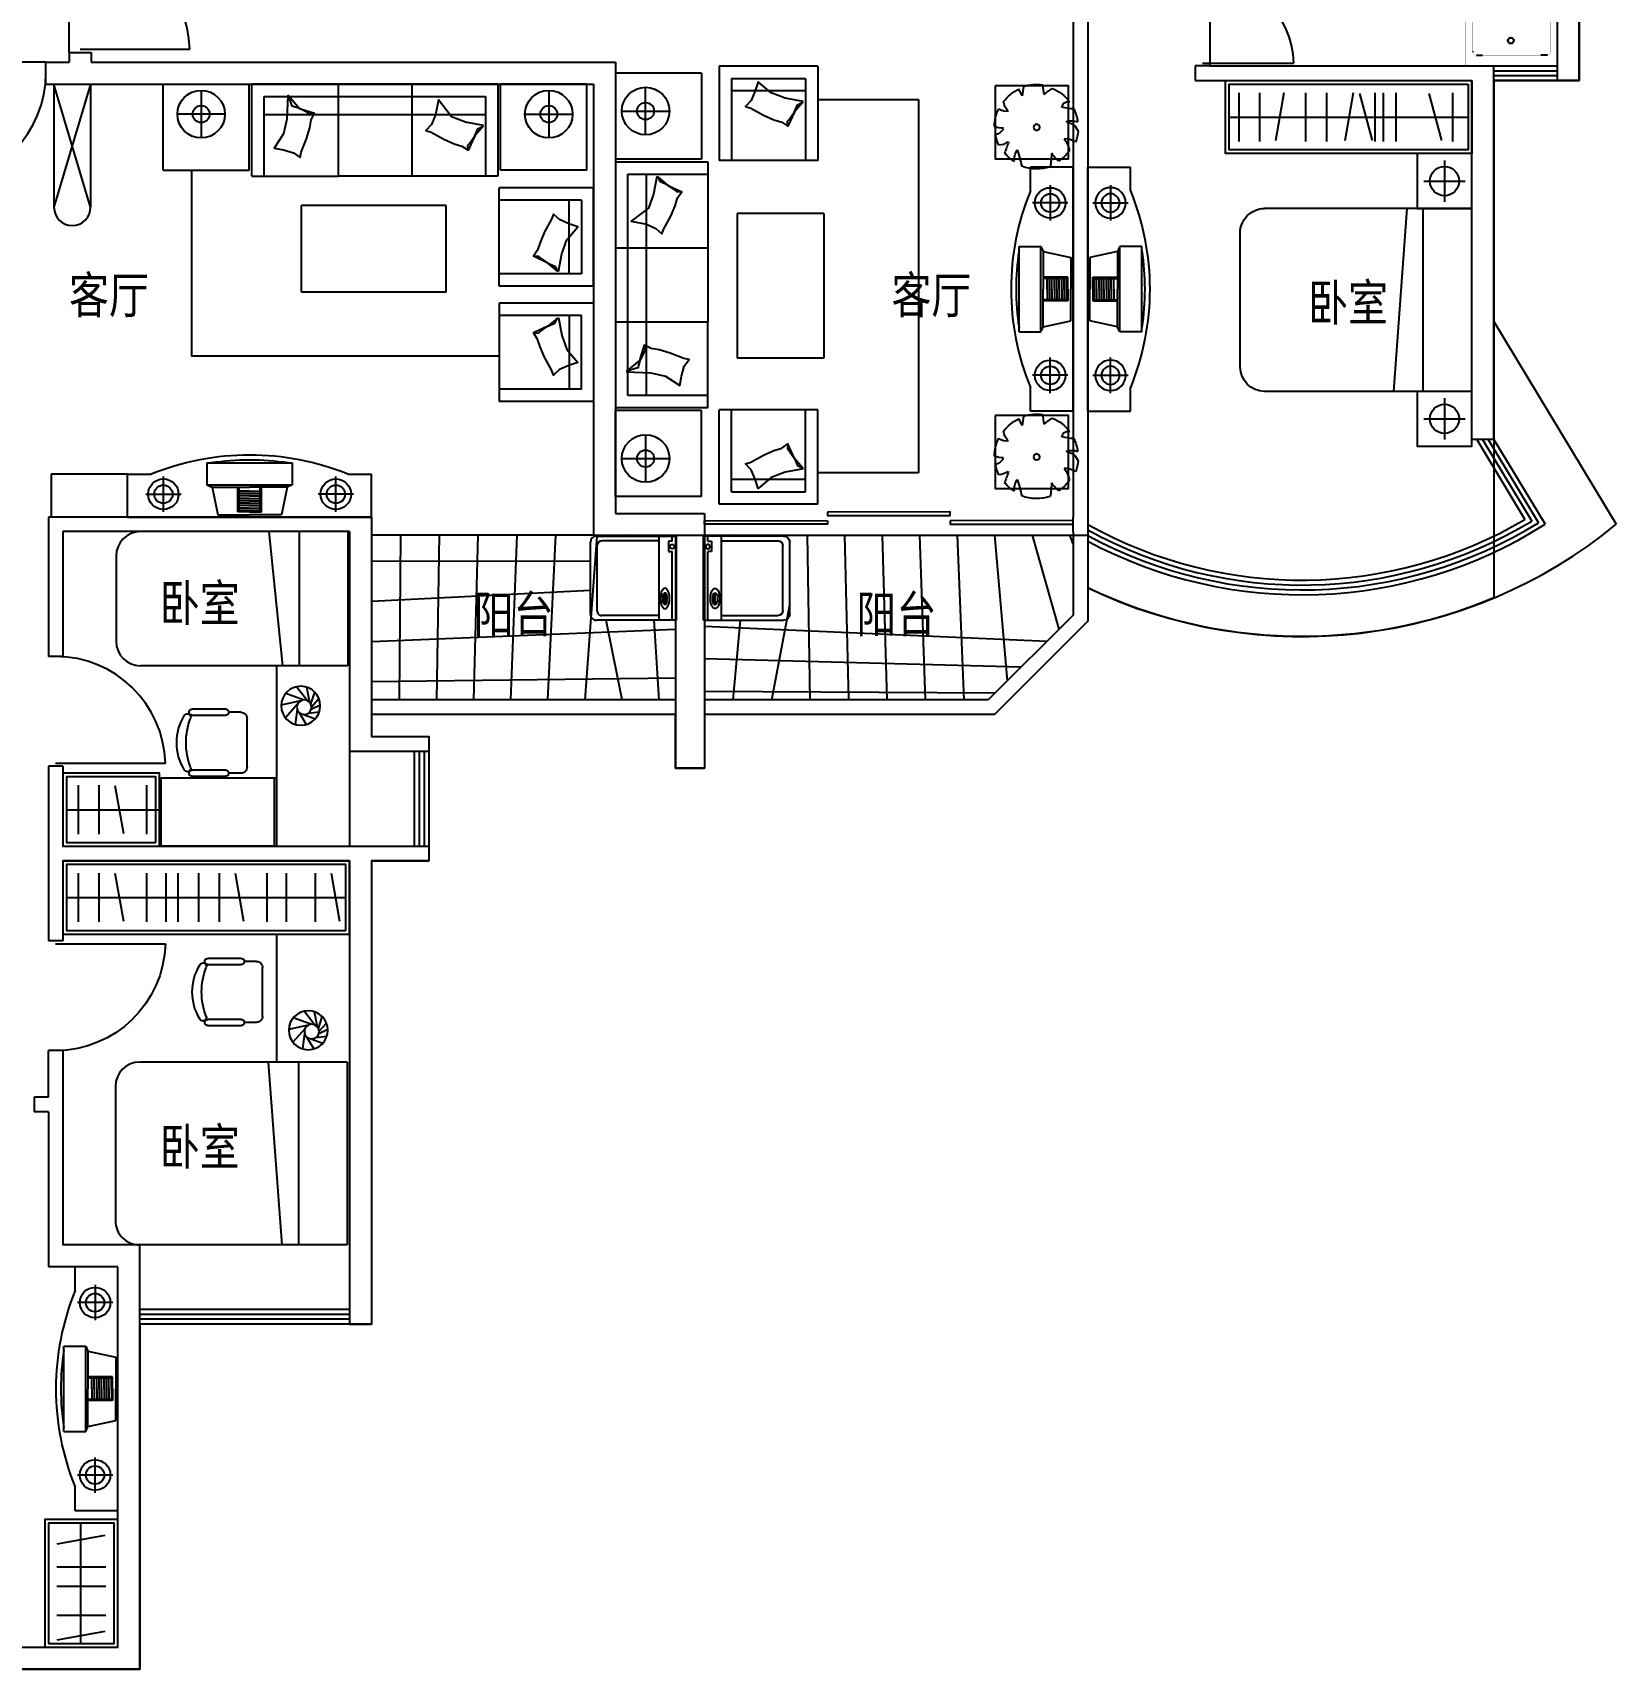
# Model space of a CAD drawing. Header units: millimetres. Extents: x 711 to 40000, y 477 to 37920.
# Drawn here: x 27020 to 40000, y 14693 to 28115 of the extents above; entities that cross this region are included whole.
import ezdxf

# ---------------------------------------------------------------- set-up
doc = ezdxf.new("R2010")
doc.units = ezdxf.units.MM
for name, color, linetype in [('GROUND', 2, 'Continuous'), ('JJ', 6, 'Continuous'), ('TEXT', 7, 'Continuous'), ('TOTHER', 7, 'Continuous'), ('WALL', 4, 'Continuous'), ('WC', 10, 'Continuous'), ('WINDOW', 5, 'Continuous'), ('轮廓线', 240, 'Continuous')]:
    doc.layers.add(name, color=color, linetype=linetype)
doc.styles.add('-黑体', font='simhei.ttf')
doc.styles.add('DIM_FONT', font='SIMPLEX.shx', dxfattribs={"width": 0.8})
doc.styles.get("Standard").update_dxf_attribs({"font": 'arial.ttf'})

# ---------------------------------------------------------------- blocks, each defined once
blk = doc.blocks.new('M_C56KIS')
for p, q in [((61.68769691910711, 318.4202871911148), (71.90601225494174, 242.2449976117387)), ((71.90601225494174, 242.2449976117387), (100.8935978659574, 299.1390777507368)), ((100.8935978659574, 299.1390777507368), (100.8935978659574, 299.1390777507368))]:
    blk.add_line(p, q)
blk.add_lwpolyline([(293.5310873228591, 324.8203210098109), (293.5310873228591, -275.1796789901891), (-306.4689126771409, -275.1796789901891), (-306.4689126771409, 324.8203210098109)], close=True)
blk.add_circle((-45.62873294828751, -15.71658524134182), 24.74795864091466)
for centre, radius, start, end in [((-45.50328085846559, -12.31630878756187), 339.7112833079223, 112.0102967799918, 142.6391627845076), ((-371.2896940797655, -21.64040045695947), 380.1920188542477, 45.97817327683244, 58.53146648823827), ((-666.0950092341081, 364.7389955538201), 570.3182934058449, 348.5728220433146, 356.664893159638), ((-45.50328085846559, -12.31630878756187), 347.6731246968502, 72.04260863602428, 98.47500495788819), ((-45.50328085846559, -12.31630878756187), 341.3130754933274, 37.27508326534749, 64.82453975226632), ((-402.2700638191891, 850.071679190416), 717.8742823705817, 274.1464636058081, 282.123813865735), ((-307.3263161788782, 139.4254770050211), 56.51447527397258, 8.94104035208526, 100.0107453020594), ((206.6061042903748, 198.4565398962477), 84.24348286259413, 254.8554930631365, 310.959999052217), ((82.19623916537967, 215.3506896556755), 145.4134528367333, 319.7203254456983, 351.7151342059933), ((-45.50328085846559, -12.31630878756187), 344.854602640086, 0.5321478976161764, 25.58563763758895), ((-277.2367385652906, -87.58515179670576), 115.2873787263145, 97.39115352619886, 159.6951689965226), ((-332.4263924279076, -104.7566776789063), 142.750854417868, 71.80085051577306, 110.5991494842191), ((-45.50328085846559, -12.31630878756187), 338.1869811262916, 154.3498330697507, 173.0356210533512), ((-45.50328085846559, -12.31630878756187), 341.6813009379082, 185.9236248562026, 201.5277014868109), ((-287.016916876004, -214.3724508192572), 105.9156923180378, 81.8313753688686, 131.8278158106918), ((-119.4181293166766, -230.1884061095298), 194.498044918058, 141.6582328344403, 174.3092801234542), ((240.9715377723187, 101.5253414807994), 125.0895764326022, 263.277489039658, 297.8128437567362), ((333.1284424762271, 45.00061429590642), 130.7944999497475, 215.3868289016926, 249.7411029521465), ((-45.50328085846559, -12.31630878756187), 343.8520713788156, 334.0766548191929, 348.9021315592918), ((-45.50328085846559, -12.31630878756187), 333.1188994948745, 216.5940385052634, 237.4463764496026), ((-456.1104389769607, -26.25292581247413), 353.3091112416235, 310.8535874544839, 325.1929914565035), ((258.5327176696737, -243.1566432130312), 424.821412029153, 177.9454952844627, 193.2146256256703), ((1319.979056938726, -610.5931979398483), 1273.632728424784, 161.2864889084941, 167.5451059776773), ((-13.45707389987365, -284.0690271355743), 151.3411783082969, 354.7322619888067, 32.8543979234022), ((-45.50328085846559, -12.31630878756187), 339.1036820278283, 302.6098373623655, 320.6752496465583), ((1198.945539950029, 166.7284474101361), 1057.644250898783, 196.6397484795939, 201.9099380494143), ((262.0729412414221, -63.06088788394482), 99.59076505003421, 227.0453936709736, 270.9650517005485), ((-45.50328085846559, -12.31630878756187), 345.7632267254725, 251.5307323359839, 290.6299658611113)]:
    blk.add_arc(centre, radius, start, end)
at = {"style": 'DIM_FONT', "width": 0.8, "flags": 9}
for tag in ['YSIZE', 'XSIZE']:
    blk.add_attdef(tag, (0, 0), '', height=0.5, dxfattribs=at)
blk = doc.blocks.new('_C10')
at = {"layer": 'JJ'}
for p, q in [((-354.7870574510889, -581.4193916137447), (-354.7870574510889, 606.1006083862594)), ((-354.7870574510889, 606.1006083862594), (355.1329425489239, 606.1006083862449)), ((355.1329425489239, -581.4193916137592), (355.1329425489239, 606.1006083862449)), ((-354.7870574510889, -581.4193916137447), (355.1329425489239, -581.4193916137592))]:
    blk.add_line(p, q, dxfattribs=at)
at = {"flags": 9}
for tag in ['YSIZE', 'XSIZE']:
    blk.add_attdef(tag, (0, 0), '', height=0.5, dxfattribs=at)
blk = doc.blocks.new('_C8')
at = {"layer": 'JJ'}
for p, q in [((-755.5999999999767, 1008.000000000015), (0, 1008)), ((-755.5999999999767, 1008), (-755.5999999999767, 302.4000000000087)), ((0, -1008), (0, 1008)), ((-755.5999999999767, 907.2000000000116), (-100.7999999999884, 907.2000000000116)), ((-251.5999999999767, -907.1999999999825), (-251.5999999999767, 907.2000000000116)), ((-100.7999999999884, 907.2000000000116), (-100.8000000000175, -907.1999999999825)), ((-755.5999999999767, -1008), (-755.5999999999767, 302.4000000000087)), ((0, 302.3999999999942), (-755.5999999999767, 302.3999999999942)), ((0, -302.3999999999942), (-755.5999999999767, -302.3999999999942)), ((-100.8000000000175, -907.1999999999825), (-755.5999999999767, -907.1999999999971)), ((0, -1008), (-755.5999999999767, -1008))]:
    blk.add_line(p, q, dxfattribs=at)
for points in [[(-89.99734004616039, 714.5682681564358), (-288.1817483240739, 722.5387992107717), (-408.1844476381084, 749.4810452834645), (-525.3636578463484, 825.6283520912693), (-540.0010626880103, 748.5662530344562), (-563.4778018753859, 667.1045413729444), (-602.0114588273864, 612.2127015274891), (-558.0838417873601, 603.7212770043116), (-447.6263490955171, 560.0781531431712), (-358.4940034818719, 534.3907867909002), (-291.7959422309068, 522.8105931445753), (-238.1384737045737, 495.5368694099016), (-245.2634562289168, 536.4937327374646), (-233.0967100298731, 552.4390997508308), (-198.5961258576717, 619.6085278042301), (-181.2196417347295, 679.9030230497301), (-92.03075840097154, 707.5125293511082), (-198.5961258576717, 619.6085278042301), (-238.1384737045737, 495.5368694099016)], [(-338.2978783842991, -888.7412333619577), (-311.270418500324, -742.8245974557649), (-269.066812068515, -627.3023568687349), (-128.4339883773355, -520.9300347690878), (-252.9626801763952, -496.4699687376997), (-330.7134550149494, -462.676703703095), (-380.1734077908332, -417.3813411245792), (-394.2627972830669, -459.8457842856878), (-451.7957910691621, -563.7473462476628), (-488.7711125673959, -648.81932415349), (-508.8620267306687, -713.4651857968274), (-542.8323156404949, -763.1542128187866), (-501.2984463736066, -761.3744000966253), (-487.0565684751491, -775.4971957188973), (-424.9012172757066, -818.3776655217953), (-367.3533996786573, -843.3900034214166), (-345.0321974647813, -885.8142576502869), (-424.9012172757066, -818.3776655217953), (-542.8323156404949, -763.1542128187866)]]:
    blk.add_lwpolyline(points, dxfattribs=at)
at = {"flags": 9}
for tag in ['YSIZE', 'XSIZE']:
    blk.add_attdef(tag, (0, 0), '', height=0.5, dxfattribs=at)
blk = doc.blocks.new('_C11')
at = {"layer": 'JJ'}
for p, q in [((-705.6000000000058, 0), (0, 0)), ((-705.6000000000058, 0), (-705.6000000000058, -705.6000000000058)), ((0, 0), (0, -705.6000000000058)), ((-246.1800111641642, -505.8603632134618), (-246.1800111641642, -115.8603632134618)), ((-51.18001116416417, -310.8603632134618), (-441.1800111641642, -310.8603632134618)), ((-705.6000000000058, -705.6000000000058), (0, -705.6000000000058))]:
    blk.add_line(p, q, dxfattribs=at)
for radius in [195, 69.69913654718549]:
    blk.add_circle((-246.1800111641642, -310.8603632134618), radius, dxfattribs=at)
at = {"flags": 9}
for tag in ['YSIZE', 'XSIZE']:
    blk.add_attdef(tag, (0, 0), '', height=0.5, dxfattribs=at)
blk = doc.blocks.new('_C9')
at = {"layer": 'JJ'}
for p, q in [((0, 0), (0, -773.6000000000058)), ((0, 0), (806.3999999999942, 0)), ((806.3999999999942, 0), (806.3999999999942, -773.6000000000058)), ((100.7999999999884, -100.8000000000175), (100.7999999999884, -773.6000000000058)), ((705.5999999999767, -100.8000000000175), (100.7999999999884, -100.8000000000175)), ((705.5999999999767, -100.8000000000175), (705.5999999999767, -773.6000000000058)), ((100.7999999999884, -201.6000000000058), (705.5999999999767, -201.6000000000058)), ((0, -773.6000000000058), (806.3999999999942, -773.6000000000058))]:
    blk.add_line(p, q, dxfattribs=at)
blk.add_lwpolyline([(119.2587666379986, -288.2978783842991), (265.175402544206, -261.270418500324), (380.6976431312505, -219.066812068515), (487.0699652308831, -128.4339883773355), (511.5300312622567, -202.9626801763952), (545.3232962968759, -280.7134550149494), (590.6186588754063, -330.1734077908623), (548.154215714283, -344.2627972830669), (444.2526537523372, -401.7957910691912), (359.1806758464663, -438.7711125673959), (294.534814203158, -458.8620267306978), (244.8457871811697, -492.8323156404949), (246.6255999033456, -451.2984463736066), (232.5028042810736, -437.0565684751782), (189.6223344781902, -374.9012172757066), (164.6099965785397, -317.3533996786864), (122.185742349684, -295.0321974647813), (189.6223344781902, -374.9012172757066), (244.8457871811697, -492.8323156404949)], dxfattribs=at)
at = {"flags": 9}
for tag in ['YSIZE', 'XSIZE']:
    blk.add_attdef(tag, (0, 0), '', height=0.5, dxfattribs=at)
blk = doc.blocks.new('_C1FVM')
at = {"layer": 'JJ'}
for p, q in [((1735.722933011391, 0), (1030.122933011386, 0)), ((1030.122933011386, -705.6000000000058), (1030.122933011386, 0)), ((1735.722933011391, -705.6000000000058), (1735.722933011391, 0)), ((1424.86256979793, -51.18001116416417), (1424.86256979793, -441.1800111641642)), ((1229.86256979793, -246.1800111641642), (1619.86256979793, -246.1800111641642)), ((1735.722933011391, -705.6000000000058), (1030.122933011386, -705.6000000000058)), ((1019.066911050046, -1656.636905521096), (1019.066911050046, -850.236905521102)), ((1792.666911050052, -850.236905521102), (1019.066911050046, -850.236905521102)), ((1792.666911050052, -1656.636905521096), (1792.666911050052, -850.236905521102)), ((1691.866911050034, -951.0369055211195), (1019.066911050046, -951.0369055211195)), ((1591.066911050046, -1555.836905521108), (1591.066911050046, -951.0369055211195)), ((1691.866911050034, -951.0369055211195), (1691.866911050034, -1555.836905521108)), ((1691.866911050034, -1555.836905521108), (1019.066911050046, -1555.836905521108)), ((1792.666911050052, -1656.636905521096), (1019.066911050046, -1656.636905521096))]:
    blk.add_line(p, q, dxfattribs=at)
blk.add_lwpolyline([(1504.369032665752, -1537.378138883098), (1531.396492549728, -1391.46150297689), (1573.600098981537, -1275.939262389846), (1664.232922672716, -1169.566940290213), (1589.704230873656, -1145.10687425884), (1511.953456035102, -1111.31360922422), (1462.493503259189, -1066.01824664569), (1448.404113766985, -1108.482689806813), (1390.87111998086, -1212.384251768759), (1353.895798482656, -1297.45622967463), (1333.804884319354, -1362.102091317938), (1299.834595409557, -1411.791118339926), (1341.368464676445, -1410.011305617751), (1355.610342574873, -1424.134101240023), (1417.765693774345, -1467.014571042906), (1475.313511371365, -1492.026908942556), (1497.63471358527, -1534.451163171412), (1417.765693774345, -1467.014571042906), (1299.834595409557, -1411.791118339926)], dxfattribs=at)
for radius in [195, 69.69913654718549]:
    blk.add_circle((1424.86256979793, -246.1800111641642), radius, dxfattribs=at)
at = {"layer": 'JJ', "rotation": 90}
for name, p in [('_C11', (-1735.722933011377, 0)), ('_C8', (0, 0)), ('_C9', (-1798.043468794276, -1656.636905521096)), ('_C10', (3.586040244772448, -1351.109127034739))]:
    blk.add_blockref(name, p, dxfattribs=at)
at = {"style": 'DIM_FONT', "width": 0.8, "flags": 9}
for tag in ['YSIZE', 'XSIZE']:
    blk.add_attdef(tag, (0, 0), '', height=0.5, dxfattribs=at)
blk = doc.blocks.new('M_E20')
for p, q in [((345, 0), (-345, 0)), ((-302.4353001085619, -35.83518351358725), (-345, -35.83518351358725)), ((-302.4353001085619, -34.99553397357704), (-302.4353001085619, -65.61750891554402)), ((-302.4353001085619, -65.61750891554402), (-219.2787734230078, -65.61750891554402)), ((-219.2787734230078, -65.61750891554402), (-219.2787734230078, -34.99553397357704)), ((345, -35.83518351358725), (-219.2787734230078, -35.83518351358725)), ((123.012313463325, -86.85246989288316), (123.1308182920857, -98.56345711686299)), ((133.4771477720733, -96.32858660580678), (133.4771477720733, -112.9488374002412)), ((198.1455573035291, -96.32858660580678), (133.4771477720733, -96.32858660580678)), ((133.4771477720733, -112.9488374002412), (198.1455573035291, -112.9488374002412)), ((198.1455573035291, -112.9488374002412), (198.1455573035291, -96.32858660580678)), ((214.7741682943033, -88.0287735806869), (214.7741682943033, -98.54462004506422)), ((-307.2702440595531, -144.2591847427593), (-307.2702440595531, -610.9635392652508)), ((307.2702440595549, -144.2591847427593), (307.2702440595549, -610.9635392652526)), ((267.2702440595549, -650.9635392652526), (-267.2702440595531, -650.9635392652508))]:
    blk.add_line(p, q)
blk.add_lwpolyline([(83.30959542153869, -94.43403726050383, 0.1851580092270577), (88.19442312496722, -107.1727753504947, 0.102041767147919), (107.6636818951683, -121.5201022012043, 0.06086153838468337), (132.7173477212091, -129.548957676232, 0.04717313288960092), (166.4596477590167, -132.7395176509635, 0.04717313288963489), (200.2019477968224, -129.5489576762302, 0.06086153838472677), (225.255613622865, -121.5201022012043, 0.1020417671479031), (244.7248723930625, -107.1727753504983, 0.1851580092270727), (249.6097000964928, -94.43403726050383, 0.1851580092270577), (244.7248723930643, -81.69529917051295, 0.1020417671479417), (225.255613622865, -67.34797231980338, 0.06086153838468446), (200.2019477968297, -59.31911684477745, 0.04717313288962478), (166.4596477590167, -56.12855687004412, 0.04717313288958174), (132.7173477212145, -59.31911684477382, 0.0608615383846819), (107.6636818951683, -67.34797231980338, 0.102041767147903), (88.19442312497085, -81.69529917050932, 0.1851580092271371)], format="xyb", close=True)
for points in [[(214.7741682943033, -88.0287735806869, 0.2590339714206403), (212.8733838579064, -84.60597066564151, 0.07627618954556756), (201.3533039680351, -79.6715881287655, 0.03651481991211369), (187.8050135026824, -77.21416059959483, 0.02661499603889096), (168.9524712927905, -76.20992857131023, 0.02661499603889096), (150.0999290829004, -77.21416059959483, 0.03651481991211369), (136.5516386175459, -79.6715881287655, 0.07627618954557523), (125.0315587276727, -84.60597066564333, 0.2590339714203898), (123.1307742912795, -88.0287735806869, 0.07846216763068087), (123.3269377951219, -89.27112939397375, 0.05676245743015501)], [(214.7741682943033, -98.54462004506422, 0.2590339714206403), (212.8733838579064, -95.12181713001883, 0.07627618954556756), (201.3533039680351, -90.18743459314283, 0.03651481991211369), (187.8050135026824, -87.73000706397215, 0.02661499603889096), (168.9524712927905, -86.72577503568755, 0.02661499603889096), (150.0999290829004, -87.73000706397215, 0.03651481991211369), (136.5516386175459, -90.18743459314283, 0.07627618954557523), (125.0315587276727, -95.12181713002064, 0.2590339714203898), (123.1307742912795, -98.54462004506422, 0.2590339714202164), (125.0315587276727, -101.9674229601078, 0.05676245743015501), (133.4771477720733, -105.9800386097559, 0.03651481991203816)], [(198.1455573035291, -107.6696730792064, 0.00873594143187036), (201.3533039680351, -106.9018054969856, 0.07627618954562937), (212.8733838579083, -101.9674229601078, 0.2590339714204861), (214.7741682943033, -98.54462004506422, 0.2590339714206403)]]:
    blk.add_lwpolyline(points, format="xyb")
blk.add_circle((-258.668707116165, -34.99553397357704), 17.49659003333545)
for centre, start, end in [((-267.2702440595531, -610.9635392652508), 180, 269.9999999999998), ((267.2702440595549, -610.9635392652526), 270, 0)]:
    blk.add_arc(centre, 40, start, end)
at = {"layer": 'TOTHER', "linetype": 'Continuous'}
for p, q in [((-345, -655.8351835135909), (-345, 0)), ((345, 0), (345, -655.8351835135873)), ((-345, -144.6659197755616), (345, -144.6659197755616)), ((295, -705.8351835135873), (-295, -705.8351835135909))]:
    blk.add_line(p, q, dxfattribs=at)
for centre, start, end in [((-295, -655.8351835135909), 180, 270), ((295, -655.8351835135873), 270, 0)]:
    blk.add_arc(centre, 50, start, end, dxfattribs=at)
at = {"width": 0.8, "flags": 9}
for tag in ['YSIZE', 'XSIZE']:
    blk.add_attdef(tag, (0, 0), '', height=0.5, dxfattribs=at)
blk = doc.blocks.new('M_C5')
for p, q in [((-60.16192104374932, 62.68461325480894), (-49.63460429589031, 152.1065615165353)), ((-28.08119270529278, 85.5738574138395), (7.413737712297007, 159.8281467487104)), ((-8.99228111962293, 87.95501956535736), (58.67843228853599, 149.151296676022)), ((-53.9910526626627, -14.06874431869437), (-153.5547980225383, 44.95468834566418)), ((-70.82901607836538, 21.28130988847079), (-105.5706513122423, 120.2282728042846)), ((12.1610811973369, 83.2587280937023), (111.8935306657804, 114.3671185050116)), ((25.53403393035842, 75.43189319191879), (151.9761583610671, 50.03246236002269)), ((42.31323223001527, 52.59037386479213), (156.1122218071469, -35.05672834750294)), ((48.33521730783104, 20.58951348862502), (102.0785434169302, -123.2070248560467)), ((-26.44012613309314, -30.03790376529832), (-152.9726097377861, -46.89755505358153)), ((14.47907216040039, -26.22849599220535), (-99.1433280076817, -125.5810515625417)), ((40.54031767207198, -2.332965136227358), (5.081947024460533, -160.0161421951379))]:
    blk.add_line(p, q)
for centre, radius in [((0, 0), 160), ((-11.20591059033177, 27.9958680989912), 60)]:
    blk.add_circle(centre, radius)
at = {"width": 0.8, "flags": 9}
for tag in ['YSIZE', 'XSIZE']:
    blk.add_attdef(tag, (0, 0), '', height=0.5, dxfattribs=at)
blk = doc.blocks.new('M_C32CXI')
for p, q in [((-188.1173838503528, 275), (86.88261614964722, 274.9999999998981)), ((86.88261614964722, 225), (-188.1173838503528, 224.9999999998981)), ((211.8826161496472, 249.9999999999927), (111.8826161496545, 249.9999999999709)), ((261.8826161496545, 200), (261.8826161496472, -200)), ((-188.1173838503455, -225), (86.8826161496545, -225.0000000001019)), ((211.8826161496545, -250), (111.8826161496545, -250.0000000000218)), ((86.8826161496545, -275), (-188.1173838503455, -275.0000000001019))]:
    blk.add_line(p, q)
for centre, radius, start, end in [((-188.1173838503637, 249.9999999999491), 25.00000000005045, 89.99999999997881, 270.0000000000211), ((86.88261614964722, 250), 25, 269.9999999999992, 90.0000000000008), ((110.9897590067703, 0), 425.8928571428326, 148.1092081981523, 211.8907918018478), ((-226.7826380876322, 210.1694915254229), 28.07203389830514, 338.7606894476903, 148.1092081981521), ((313.9659494829975, 0), 552.0833333333411, 158.7606894476899, 201.2393105523097), ((211.8826161496545, 199.9999999999927), 50, 0, 90.00000000001087), ((-226.7826380876322, -210.1694915254229), 28.07203389830518, 211.8907918018478, 21.23931055230808), ((-188.1173838503528, -250.0000000000509), 25.00000000005045, 89.99999999997881, 270.0000000000211), ((86.8826161496545, -250), 25, 269.9999999999992, 90.0000000000008), ((211.8826161496472, -200.0000000000909), 50, 269.999999999989, 0)]:
    blk.add_arc(centre, radius, start, end)
at = {"width": 0.8, "flags": 9}
for tag in ['YSIZE', 'XSIZE']:
    blk.add_attdef(tag, (0, 0), '', height=0.5, dxfattribs=at)
blk = doc.blocks.new('M_A2ZXL')
blk.add_line((-0.471674735232727, 0), (-0.471674735232727, -0.9995987591916273))
blk.add_arc((-0.5000000000003999, 0), 1.0000000000008, 271.6231352199475, 0)
blk = doc.blocks.new('_C18POR')
at = {"layer": 'JJ'}
for p, q in [((0, 0), (-1.01863406598568e-10, 1500)), ((-1.01863406598568e-10, 1500), (1699.999999999898, 1500.000000000146)), ((400, 2.91038304567337e-11), (399.9999999998981, 1500.000000000029)), ((533.4019317040947, 1500.000000000044), (644.4249390694022, 4.365574568510056e-11)), ((1899.999999999985, 200.0000000001601), (1899.999999999927, 1300.00000000016)), ((0, 0), (1700, 1.455191522836685e-10))]:
    blk.add_line(p, q, dxfattribs=at)
for centre, start, end in [((1699.999999999927, 1300.000000000146), 4.956035581926699e-12, 90.00000000000496), ((1699.999999999985, 200.0000000001455), 270.000000000005, 4.956035581926699e-12)]:
    blk.add_arc(centre, 200, start, end, dxfattribs=at)
at = {"style": 'DIM_FONT', "width": 0.8, "flags": 9}
for tag in ['YSIZE', 'XSIZE']:
    blk.add_attdef(tag, (0, 0), '', height=0.5, dxfattribs=at)
blk = doc.blocks.new('_C4CHW')
at = {"layer": 'JJ'}
blk.add_blockref('_C18POR', (0, 0), dxfattribs=at)
at = {"style": 'DIM_FONT', "width": 0.8, "flags": 9}
for tag in ['YSIZE', 'XSIZE']:
    blk.add_attdef(tag, (0, 0), '', height=0.5, dxfattribs=at)
blk = doc.blocks.new('_C4COF')
at = {"layer": 'WALL'}
blk.add_blockref('_C4CHW', (0, 0), dxfattribs=at)
at = {"style": 'DIM_FONT', "width": 0.8, "flags": 9}
for tag in ['YSIZE', 'XSIZE']:
    blk.add_attdef(tag, (0, 0), '', height=0.5, dxfattribs=at)
blk = doc.blocks.new('_C20TYU')
at = {"layer": 'WC'}
for p, q in [((-2.842170943040401e-13, 9.999999999999716), (2.842170943040401e-13, -9.999999999999716)), ((-2.842170943040401e-13, 9.999999999999716), (3.500000000000853, 10.00000000000028)), ((3.500000000000853, 10.00000000000028), (3.500000000000284, 8.059553248362192)), ((1.86999999999972, 8.520000000000266), (1.86999999999972, 5.620000000000289)), ((0.4199999999996749, 7.070000000000277), (3.319999999999709, 7.070000000000277)), ((2.456473953767272, 3.082252110921843), (0.1699999999991064, 2.606164383561975)), ((2.63000000000028, 3.499999999999147), (2.456473953767272, 3.082252110921843)), ((2.456473953767272, 3.082252110921843), (2.456473953767841, -8.526512829121202e-13)), ((4.429999999999723, 3.499999999999147), (2.63000000000028, 3.499999999999147)), ((2.63000000000028, 3.499999999999147), (2.629999999999711, -3.500000000000853)), ((4.429999999999723, 3.499999999999147), (4.429999999999723, -3.500000000000853)), ((0.1699999999996749, 2.606164383561975), (0.169999999998538, -8.526512829121202e-13)), ((0.4299999999997226, -8.526512829121202e-13), (0.4299999999997226, 0.9700000000003115)), ((0.4299999999997226, 0.9700000000003115), (2.456473953767841, 0.9700000000008799)), ((0.5299999999996885, -8.526512829121202e-13), (0.5299999999996885, 0.8700000000002888)), ((0.5299999999996885, 0.8700000000002888), (2.456473953767841, 0.8700000000008572)), ((0.7299999999996771, -8.526512829121202e-13), (0.7299999999996771, 0.8700000000002888)), ((0.9299999999997226, -8.526512829121202e-13), (0.9299999999997226, 0.8700000000002888)), ((1.129999999999711, -8.526512829121202e-13), (1.129999999999711, 0.8700000000002888)), ((1.3299999999997, -8.526512829121202e-13), (1.3299999999997, 0.8700000000002888)), ((1.529999999999688, -8.526512829121202e-13), (1.529999999999688, 0.8700000000002888)), ((1.729999999999677, -8.526512829121202e-13), (1.729999999999677, 0.8700000000002888)), ((1.929999999999723, -8.526512829121202e-13), (1.929999999999723, 0.8700000000002888)), ((2.129999999999711, -8.526512829121202e-13), (2.129999999999711, 0.8700000000002888)), ((0.1699999999996749, -2.606164383563737), (0.169999999998538, -8.526512829121202e-13)), ((0.4299999999997226, -8.526512829121202e-13), (0.4299999999997226, -0.9700000000020168)), ((0.4299999999997226, -0.9700000000020168), (2.456473953767841, -0.9700000000026421)), ((0.5299999999996885, -8.526512829121202e-13), (0.5299999999996885, -0.8700000000020509)), ((0.5299999999996885, -0.8700000000020509), (2.456473953767841, -0.8700000000026193)), ((0.7299999999996771, -8.526512829121202e-13), (0.7299999999996771, -0.8700000000020509)), ((0.9299999999997226, -8.526512829121202e-13), (0.9299999999997226, -0.8700000000020509)), ((1.129999999999711, -8.526512829121202e-13), (1.129999999999711, -0.8700000000020509)), ((1.3299999999997, -8.526512829121202e-13), (1.3299999999997, -0.8700000000020509)), ((1.529999999999688, -8.526512829121202e-13), (1.529999999999688, -0.8700000000020509)), ((1.729999999999677, -8.526512829121202e-13), (1.729999999999677, -0.8700000000020509)), ((1.929999999999723, -8.526512829121202e-13), (1.929999999999723, -0.8700000000020509)), ((2.129999999999711, -8.526512829121202e-13), (2.129999999999711, -0.8700000000020509)), ((2.456473953767272, -3.082252110923605), (2.456473953767841, -8.526512829121202e-13)), ((2.456473953767272, -3.082252110923605), (0.1699999999991064, -2.606164383563737)), ((2.63000000000028, -3.500000000000853), (2.456473953767272, -3.082252110923605)), ((4.429999999999723, -3.500000000000853), (2.629999999999711, -3.500000000000853)), ((1.86999999999972, -8.520000000002028), (1.86999999999972, -5.620000000002051)), ((0.4199999999996749, -7.07000000000204), (3.319999999999709, -7.07000000000204)), ((3.500000000000284, -8.059553248366285), (3.500000000000284, -9.999999999999147)), ((2.842170943040401e-13, -9.999999999999716), (3.500000000000284, -9.999999999999147))]:
    blk.add_line(p, q, dxfattribs=at)
for centre, radius in [((1.86999999999972, 7.070000000000277), 1.25), ((1.86999999999972, 7.070000000000277), 0.75), ((1.86999999999972, -7.07000000000204), 1.25), ((1.86999999999972, -7.07000000000204), 0.75)]:
    blk.add_circle(centre, radius, dxfattribs=at)
for centre, radius, start, end in [((-16.23478260868552, -1.477928890381008e-12), 21.31708336464693, 337.7852239154627, 22.21477608453572), ((-16.04478260868552, -1.477928890381008e-12), 20.71708336464693, 351.2284791516101, 8.771520848389866)]:
    blk.add_arc(centre, radius, start, end, dxfattribs=at)
at = {"style": 'DIM_FONT', "width": 0.8, "flags": 9}
for tag in ['YSIZE', 'XSIZE']:
    blk.add_attdef(tag, (0, 0), '', height=0.5, dxfattribs=at)
blk = doc.blocks.new('_C0BXV')
at = {"layer": 'JJ', "xscale": -100, "yscale": 100, "zscale": 100, "rotation": 89.9999999999999}
blk.add_blockref('_C20TYU', (0, 0), dxfattribs=at)
at = {"style": 'DIM_FONT', "width": 0.8, "flags": 9}
for tag in ['YSIZE', 'XSIZE']:
    blk.add_attdef(tag, (0, 0), '', height=0.5, dxfattribs=at)
blk = doc.blocks.new('M_C18')
at = {"linetype": 'Continuous'}
for p, q in [((-564.7179044622999, 348.8683286833657), (-564.7179044622999, -348.2120702730244)), ((594.6325399514944, 348.8683286833657), (594.6325399514944, -348.2120702730244))]:
    blk.add_line(p, q, dxfattribs=at)
blk.add_lwpolyline([(-581.520084816123, -348.2120702730244), (-581.520084816123, 351.7879297269756), (618.479915183877, 351.7879297269756), (618.479915183877, -348.2120702730244)], close=True, dxfattribs=at)
at = {"width": 0.8, "flags": 9}
for tag in ['YSIZE', 'XSIZE']:
    blk.add_attdef(tag, (0, 0), '', height=0.5, dxfattribs=at)
blk = doc.blocks.new('_C5HQH')
at = {"layer": 'JJ'}
for p, q in [((-1.01863406598568e-10, 1095.935355966198), (1699.999999999898, 1095.935355966343)), ((0, -4.064644033802324), (-1.01863406598568e-10, 1095.935355966198)), ((400, -4.064644033765944), (399.9999999998981, 1095.935355966234)), ((533.4019317040947, 1095.935355966241), (644.4249390694022, -4.064644033751392)), ((1899.999999999985, 195.9353559663577), (1899.999999999927, 895.9353559663577)), ((0, -4.064644033802324), (1700, -4.064644033656805))]:
    blk.add_line(p, q, dxfattribs=at)
for centre, start, end in [((1699.999999999927, 895.9353559663432), 4.956035581926699e-12, 90.00000000000496), ((1699.999999999985, 195.9353559663432), 270.000000000005, 4.956035581926699e-12)]:
    blk.add_arc(centre, 200, start, end, dxfattribs=at)
at = {"style": 'DIM_FONT', "width": 0.8, "flags": 9}
for tag in ['YSIZE', 'XSIZE']:
    blk.add_attdef(tag, (0, 0), '', height=0.5, dxfattribs=at)
blk = doc.blocks.new('M_E4')
for p, q in [((670.2195334624594, -79.87130509342023), (670.2195334624594, -136.5943981839464)), ((670.2195334624594, -85.87608127451313), (670.2195334624594, -96.99702325570979)), ((669.9526796069113, -662.9448349358263), (669.9526796069113, -613.6277327375301))]:
    blk.add_line(p, q)
at = {"const_width": 1.5}
for points in [[(-750, -750), (-750, 0)], [(-750, 0), (750, 0)], [(750, 0), (750, -750)], [(607.8686748458786, -55.87608127451313), (640.2195334624594, -55.87608127451313)], [(670, -89.83659028254624), (670, -656.3837234624498)], [(669.9526796069113, -662.9448349358263), (669.9526796069113, -654.6200984269744)], [(750, -750), (-750, -750)]]:
    blk.add_lwpolyline(points, dxfattribs=at)
for points in [[(-399.2512634007562, -55.79842138364984, 0.9306875673176622), (-387.5826626172457, -693.0468545553413, 0.9306875673176622)], [(670.2195334624594, -85.87608127451313, 0.414213562373095), (640.2195334624594, -55.87608127451313, 0.414213562373095)], [(670, -89.83659028254624, 0.04178428274867548), (669.5824370328046, -84.84866293742016, 0.412614726149245)], [(639.9526796069113, -692.9448349358263, 0.414213562373095), (669.9526796069113, -662.9448349358263, 0.414213562373095)]]:
    blk.add_lwpolyline(points, format="xyb", dxfattribs=at)
at = {"const_width": 1.5, "flags": 128}
for points in [[(-399.2512634007562, -55.79842138364984), (607.8686748458786, -55.87608127451313)], [(-399.2512634007562, -694.2015786163502), (645.2528304558873, -692.4729300484141)]]:
    blk.add_lwpolyline(points, dxfattribs=at)
for radius in [25, 23]:
    blk.add_circle((550, -381.1980174607397), radius)
blk.add_arc((639.9526796069113, -662.9448349358263), 30, 270, 280.1759551225844)
at = {"width": 0.8, "flags": 9}
for tag in ['YSIZE', 'XSIZE']:
    blk.add_attdef(tag, (0, 0), '', height=0.5, dxfattribs=at)
blk = doc.blocks.new('_C2GBH')
at = {"layer": 'JJ'}
for p, q in [((-225, -55), (-225, -395)), ((-395, -225), (-55, -225))]:
    blk.add_line(p, q, dxfattribs=at)
blk.add_lwpolyline([(-450, 0), (-450, -450), (0, -450), (0, 0)], close=True, dxfattribs=at)
blk.add_circle((-225, -225), 120, dxfattribs=at)
at = {"style": 'DIM_FONT', "width": 0.8, "flags": 9}
for tag in ['YSIZE', 'XSIZE']:
    blk.add_attdef(tag, (0, 0), '', height=0.5, dxfattribs=at)

msp = doc.modelspace()

# ---------------------------------------------------------------- hatches: boundary and pattern name
at = {"layer": 'WINDOW'}
h = msp.add_hatch(dxfattribs=at)
h.set_pattern_fill('NET', color=256, scale=2500, style=0)
h.set_pattern_definition([(180, (532242450.8298408, -2524365838.60313), (0, 312.5), []), (90, (532242450.8298408, -2524365838.60313), (312.5, 1.913447427847464e-14), [])])
h.paths.add_polyline_path([(34852.99537351901, 22643.04178706928), (35547.4738738851, 23337.52028791326), (35547.47387382538, 23993.03685894933), (32527.4738738922, 23993.04064595279), (32527.47387389243, 23986.45244209141), (33174.49563757981, 23986.45244209141, -0.4142135623730951), (33224.49563757981, 23936.45244209141), (33224.49563757981, 23346.45244209141, -0.4142135623730951), (33174.49563757981, 23296.45244209141), (32527.47387391921, 23296.45244209141), (32527.47387394482, 22643.04178706974)])
h.paths.add_polyline_path([(32287.47387392712, 22643.04178754658), (32287.47387390675, 23296.45244209141), (31640.45211019039, 23296.45244209141, -0.4142135623730951), (31590.45211019039, 23346.45244209141), (31590.45211019039, 23936.45244209141, -0.4142135623730951), (31640.45211019039, 23986.45244209141), (32287.47387388521, 23986.45244209141), (32287.4738738851, 23993.04094690642), (31617.47387382549, 23993.04178706974), (29797.47387388009, 23993.04178706974), (29797.47387383539, 22643.04178706974)])

# ---------------------------------------------------------------- linework, layer by layer
at = {"layer": 'GROUND'}
for p, q in [((27317.47387370628, 27953.11370174259), (27317.47387609047, 28853.11370174259)), ((36667.47387370629, 28593.04178754658), (36667.47387370629, 27843.04178754658)), ((27128.08766392035, 27873.04178754658), (26228.08766409916, 27873.04178754658))]:
    msp.add_line(p, q, dxfattribs=at)
at = {"layer": 'JJ'}
for p, q in [((27493.63751641077, 27693.04178754658), (27193.63751641077, 26683.46604768604)), ((27493.63751641077, 26683.46604768604), (27193.63751641077, 27693.04178706974)), ((27193.63751641077, 27693.04178706974), (27193.63751641077, 26683.46604768604)), ((27493.63751641077, 27693.04178706974), (27493.63751641077, 26683.46604768604)), ((30854.92989584965, 26987.44178764195), (30854.92989584965, 27693.04178754658)), ((31560.52989581388, 27693.04178754658), (30854.92989584965, 27693.04178754658)), ((31560.52989581388, 26987.44178764195), (31560.52989581388, 27693.04178754658)), ((31249.66953262848, 27641.86177627415), (31249.66953262848, 27251.86177627415)), ((33454.11077949566, 27566.64360277027), (34280.75028607411, 27566.64360277027)), ((34280.75028607411, 27566.64360277027), (34280.75028607411, 24504.994196814)), ((36906.24557498259, 27623.04178754658), (36906.24557498259, 27223.04178754658)), ((37075.543812962, 27623.04178754658), (37075.543812962, 27223.04178754658)), ((37275.56814202828, 27621.43739787907), (37206.10887095494, 27227.51429693073)), ((37451.69908657832, 27623.04178754658), (37451.69908657832, 27223.04178754658)), ((37624.73144069476, 27623.04178754658), (37624.73144069476, 27223.04178754658)), ((37844.86026367707, 27621.43739787907), (37775.40099260373, 27227.51429693073)), ((37895.04766979975, 27616.22695295185), (37998.57528785033, 27229.85662214131)), ((38020.9912082271, 27623.04178754658), (38020.9912082271, 27223.04178754658)), ((38089.24995115561, 27623.04178754658), (38089.24995115561, 27223.04178754658)), ((38194.02356234354, 27623.04178754658), (38194.02356234354, 27223.04178754658)), ((38464.33979144854, 27616.22695295185), (38567.86740949911, 27229.85662214131)), ((38658.5420728044, 27623.04178754658), (38658.5420728044, 27223.04178754658)), ((31054.66953262848, 27446.86177627415), (31444.66953262848, 27446.86177627415)), ((36827.4738738851, 27423.04178754658), (38787.4738738851, 27423.04178754658)), ((31560.52989581388, 26987.44178764195), (30854.92989584965, 26987.44178764195)), ((31617.4738738851, 26842.80488197178), (30843.87387386126, 26842.80488197178)), ((30843.87387386126, 26036.40488187641), (30843.87387386126, 26842.80488197178)), ((31516.67387387318, 26742.00488225788), (30843.87387386126, 26742.00488225788)), ((31415.87387386126, 26137.20488206715), (31415.87387386126, 26742.00488225788)), ((31516.67387387318, 26742.00488225788), (31516.67387387318, 26137.20488206715)), ((31617.4738738851, 26036.40488187641), (31617.4738738851, 26842.80488197178)), ((31516.67387387318, 26137.20488206715), (30843.87387386126, 26137.20488206715)), ((31617.4738738851, 26036.40488187641), (30843.87387386126, 26036.40488187641)), ((27170.7490758614, 24493.04178706974), (27170.7490758614, 24143.04178706974)), ((27797.4738738851, 24493.04178706974), (27170.7490758614, 24493.04178706974)), ((34280.75028607411, 24504.994196814), (33454.11077949566, 24504.994196814)), ((29017.4738738851, 22923.04178754658), (29017.4738738851, 21443.04178754658)), ((27395.87914303106, 21543.04178754658), (27395.87914303106, 21943.04178754658)), ((27565.17738101048, 21543.04178754658), (27565.17738101048, 21943.04178754658)), ((27765.20171013636, 21544.64617721409), (27695.74243906301, 21938.56927816242)), ((27956.09100988668, 21543.04178754658), (27956.09100988668, 21943.04178754658)), ((28055.24622747463, 21739.3739794907), (27297.47387376589, 21739.3739794907)), ((27395.87914303106, 20823.04178754658), (27395.87914303106, 21223.04178754658)), ((27565.17738101048, 20823.04178754658), (27565.17738101048, 21223.04178754658)), ((27765.20171013636, 20824.64617721409), (27695.74243906301, 21218.56927816242)), ((27956.09100988668, 20823.04178754658), (27956.09100988668, 21223.04178754658)), ((28114.36500880283, 20823.04178754658), (28114.36500880283, 21223.04178754658)), ((28211.96805712742, 20823.04178754658), (28211.96805712742, 21223.04178754658)), ((28381.10579261345, 20823.04178754658), (28381.10579261345, 21223.04178754658)), ((28381.26629510683, 20823.04178754658), (28381.26629510683, 21223.04178754658)), ((28550.40403059286, 20823.04178754658), (28550.40403059286, 21223.04178754658)), ((28750.42835971874, 20824.64617721409), (28680.9690886454, 21218.56927816242)), ((28941.31765946907, 20823.04178754658), (28941.31765946907, 21223.04178754658)), ((29099.59165838522, 20823.04178754658), (29099.59165838522, 21223.04178754658)), ((29337.67712900204, 20823.04178754658), (29337.67712900204, 21223.04178754658)), ((29537.70145812792, 20824.64617721409), (29468.24218705458, 21218.56927816242)), ((29587.4738739447, 21019.3739794907), (27297.47387376589, 21019.3739794907)), ((29017.4738738851, 20723.04178754658), (29017.4738738851, 19673.04178706974)), ((27217.4738738851, 15922.8385318932), (27617.4738738851, 15922.8385318932)), ((27413.80606582922, 14903.04178754658), (27413.80606398148, 15891.37734262318)), ((27219.07826355261, 15722.81420270771), (27613.00136450094, 15792.27347366184)), ((27217.4738738851, 15531.92490283817), (27617.4738738851, 15531.92490283817)), ((27217.4738738851, 15373.65090410084), (27617.4738738851, 15373.65090410084)), ((27217.4738738851, 15135.56543342442), (27617.4738738851, 15135.56543342442)), ((27219.07826355261, 14935.54110423893), (27613.00136450094, 15005.00037519306))]:
    msp.add_line(p, q, dxfattribs=at)
for points in [[(38817.4738738851, 27723.04178754658), (38817.4738738851, 27123.04178754658), (36797.4738738851, 27123.04178754658), (36797.4738738851, 27723.04178754658)], [(38787.4738738851, 27693.04178754658), (38787.4738738851, 27153.04178754658), (36827.4738738851, 27153.04178754658), (36827.4738738851, 27693.04178754658)], [(28057.47387364668, 21443.04178754658), (28057.47387358707, 22043.04178754658), (27267.47387382549, 22043.04178754658), (27267.47387382549, 21443.04178754658)], [(28027.47387358707, 21473.04178754658), (28027.47387370628, 22013.04178754658), (27297.47387382549, 22013.04178706974), (27297.47387370628, 21473.04178754658)], [(29617.4738738851, 20723.04178754658), (29617.4738738851, 21323.04178754658), (27267.47387382549, 21323.04178754658), (27267.47387382549, 20723.04178754658)], [(29587.4738739447, 20753.04178754658), (29587.4738739447, 21293.04178754658), (27297.47387376589, 21293.04178754658), (27297.47387376589, 20753.04178754658)], [(27117.4738738851, 14873.04178754658), (27717.4738738851, 14873.04178754658), (27717.4738738851, 15921.37734214634), (27117.4738738851, 15921.37734214634)], [(27147.4738739447, 14903.04178754658), (27687.47387370628, 14903.04178802341), (27687.4738738851, 15891.37734214634), (27147.47387382549, 15891.37734262318)]]:
    msp.add_lwpolyline(points, close=True, dxfattribs=at)
for points in [[(28322.35167691273, 26987.44178764195), (28322.35167691273, 25464.31034366459), (30843.87387380165, 25464.31034366459)], [(31329.17599550051, 26155.66364852757), (31356.20345536036, 26301.58028451771), (31398.40706178707, 26417.10252515644), (31489.03988549274, 26523.47484723896), (31414.51119366449, 26547.93491308064), (31336.76041886372, 26581.72817842335), (31287.30046609205, 26627.02354089588), (31273.21107658905, 26584.5590976891), (31215.67808279556, 26480.65753595204), (31178.70276132387, 26395.58555785984), (31158.61184713406, 26330.93969623417), (31124.64155820173, 26281.25066940159), (31166.17542746824, 26283.03048173756), (31180.41730538172, 26268.90768615574), (31242.57265660328, 26226.0272163567), (31300.12047419113, 26201.01487867207), (31322.44167640966, 26158.59062425465), (31242.57265660328, 26226.0272163567), (31124.64155820173, 26281.25066940159)]]:
    msp.add_lwpolyline(points, dxfattribs=at)
for radius in [195, 69.69913654718549]:
    msp.add_circle((31249.66953262848, 27446.86177627415), radius, dxfattribs=at)
msp.add_arc((27343.63751641077, 26683.46604768604), 150, 180, 0, dxfattribs=at)
at = {"layer": 'WALL'}
for p, q in [((39697.4738738255, 27723.04178754658), (39697.47387394471, 32473.04178706974)), ((35547.4738738255, 29543.04178754658), (35547.46710828108, 24143.03800384373)), ((35667.4738738255, 29423.04178754658), (35667.47637781662, 23993.04178706974)), ((39517.4738738851, 27723.04178754658), (39517.4738738851, 29423.04178754658)), ((27317.4738739447, 27953.11370174259), (27497.47387400431, 27953.11370174259)), ((27317.4738739447, 27953.11370174259), (27317.4738739447, 27873.04178754658)), ((27497.4738739447, 27953.11370174259), (27497.4738739447, 27873.04178754658)), ((27128.08766421837, 27693.04178754658), (27128.08766415876, 27873.04178754658)), ((27128.08766415876, 27873.04178754658), (27317.4738739447, 27873.04178754658)), ((27497.4738739447, 27873.04178754658), (31797.4738739447, 27873.04178754658)), ((31797.4738739447, 27873.04178754658), (31797.47387382549, 24173.04178706974)), ((36667.47387394471, 27843.04178754658), (36547.47387394471, 27843.04178754658)), ((36547.47387394471, 27843.04178754658), (36547.47387394471, 27723.04178754658)), ((36667.47387394471, 27843.04178754658), (38997.4738738851, 27843.04178754658)), ((38997.47387394471, 24777.89460031361), (38997.4738738851, 27843.04178754658)), ((27128.08766421837, 27693.04178754658), (31617.4738739447, 27693.04178754658)), ((31617.4738739447, 27693.04178754658), (31617.47387382549, 23993.04178706974)), ((36547.47387394471, 27723.04178754658), (38817.4738738851, 27723.04178754658)), ((38817.47387394471, 24777.89460079045), (38817.4738738851, 27723.04178754658)), ((39517.4738738851, 27723.04178754658), (39697.4738738255, 27723.04178754658)), ((38997.47387394471, 24777.89460031361), (38817.47387394471, 24777.89460079045)), ((31797.47387382549, 24173.04178706974), (32527.4738738851, 24173.04178706974)), ((32527.4738738851, 24173.04178706974), (32527.4738739447, 22643.04178706974)), ((29797.4738738851, 24143.04178706974), (27147.47387382549, 24143.04178706974)), ((27147.47387382549, 24143.04178706974), (27147.47387382549, 22998.87060539097)), ((29797.4738738851, 24143.04178706974), (29797.47387382549, 22343.04178754658)), ((35547.46695795817, 24023.03800384373), (35547.46710828108, 24143.03800384373)), ((29617.4738738851, 24023.04178706974), (27267.47387382549, 24023.04178706974)), ((27267.47387382549, 24023.04178706974), (27267.47387382549, 22998.87060539097)), ((29617.4738738851, 24023.04178706974), (29617.4738738851, 21443.04178754658)), ((31617.47387382549, 23993.04178706974), (32287.4738738851, 23993.04178706974)), ((32287.4738738851, 23993.04178706974), (32287.4738739447, 22083.04178706974)), ((35547.46695795817, 24023.03800384373), (35547.46692034764, 23993.04178706974)), ((35547.46692034764, 23993.04178706974), (35667.47637781662, 23993.04178706974)), ((27267.47387382549, 22998.87060539097), (27147.47387382549, 22998.87060539097)), ((32527.4738739447, 22643.04178706974), (32527.4738739447, 22083.04178706974)), ((29797.47387358707, 22343.04178754658), (30267.47387364668, 22343.04178754658)), ((30267.47387364668, 22343.04178754658), (30267.47387364668, 22223.04178754658)), ((29617.47387358707, 22223.04178754658), (30267.47387364668, 22223.04178754658)), ((27267.47387376589, 22098.87060539097), (27147.47387382549, 22098.87060539097)), ((27147.47387382549, 22098.87060539097), (27147.47387382549, 20667.22740308613)), ((27267.47387382549, 22098.87060539097), (27267.47387382549, 21443.04178754658)), ((32287.4738739447, 22083.04178706974), (32527.4738739447, 22083.04178706974)), ((27267.47387382549, 21443.04178754658), (30267.47387364668, 21443.04178754658)), ((30267.47387364668, 21443.04178754658), (30267.47387364668, 21323.04178754658)), ((27267.47387382549, 21323.04178754658), (29617.4738738851, 21323.04178754658)), ((27267.47387382549, 21323.04178754658), (27267.47387382549, 20667.22740308613)), ((29617.4738738851, 21323.04178754658), (29617.47387376589, 17523.04178706974)), ((29797.47387382549, 21323.04178754658), (29797.47387376589, 17523.04178706974)), ((29797.47387358707, 21323.04178754658), (30267.47387364668, 21323.04178754658)), ((27267.47387382549, 20667.22740308613), (27147.47387382549, 20667.22740308613)), ((27267.47387382549, 19767.22740308613), (27147.47387382549, 19767.22740308613)), ((27147.47387382549, 19383.73328105778), (27147.47387382549, 19767.22740308613)), ((27267.47387382549, 19767.22740308613), (27267.47387382549, 18173.04178706974)), ((27032.37437853378, 19383.73328105778), (27032.37437853378, 19263.73328105778)), ((27147.47387382549, 19383.73328105778), (27032.37437853378, 19383.73328105778)), ((27147.47387382549, 19263.73328105778), (27032.37437853378, 19263.73328105778)), ((27147.47387382549, 19263.73328105778), (27147.47387382549, 17993.04178706974)), ((27897.4738738851, 18173.04178706974), (27267.47387382549, 18173.04178706974)), ((27897.4738738851, 14693.04178754658), (27897.4738738851, 18173.04178706974)), ((27717.4738738851, 17993.04178706974), (27147.47387382549, 17993.04178706974)), ((27717.4738738851, 14873.04178754658), (27717.4738738851, 17993.04178706974)), ((29617.47387376589, 17523.04178706974), (29797.47387376589, 17523.04178706974)), ((26531.45567241472, 14873.04178754658), (27717.4738738851, 14873.04178754658)), ((26531.45567241472, 14693.04178754658), (27897.4738738851, 14693.04178754658))]:
    msp.add_line(p, q, dxfattribs=at)
at = {"layer": 'WINDOW'}
for p, q in [((38997.4738738851, 27843.04178754658), (39517.4738738851, 27843.04178754658)), ((38997.4738738851, 27803.04178754658), (39517.4738738851, 27803.04178754658)), ((38997.4738738851, 27763.04178754658), (39517.4738738851, 27763.04178754658)), ((38997.4738738851, 27723.04178754658), (39517.4738738851, 27723.04178754658)), ((38997.47387394471, 25746.12157050938), (40000.34687099022, 24083.08903734059)), ((38857.34307125372, 24777.89460031361), (39252.12256822152, 24123.24426166386)), ((38904.05333891672, 24777.89460031361), (39307.1420992927, 24109.46527282566)), ((38950.76360640091, 24777.89460031361), (39361.92578044695, 24096.0773867783)), ((38997.47387394471, 24777.89460031361), (39416.4811743216, 24083.06806222767)), ((31617.47387382549, 23993.04178706974), (29797.4738738851, 23993.04178706974)), ((31617.47387382549, 23993.04178706974), (35547.46692040724, 23993.03685895771)), ((35547.4738738255, 23993.04178706974), (35547.4738738851, 23337.52028791279)), ((35667.4738738255, 23993.04178706974), (35667.4738738851, 23287.81466047138)), ((35547.4738738851, 23337.52028791279), (34852.99537351889, 22643.04178706974)), ((35667.4738738851, 23287.81466047138), (34902.7010009603, 22523.04178706974)), ((32287.4738739447, 22643.04178754658), (29797.4738738851, 22643.04178706974)), ((34852.99537351889, 22643.04178706974), (32527.4738739447, 22643.04178706974)), ((32287.47387400431, 22523.04178754658), (29797.4738738851, 22523.04178754658)), ((34902.7010009603, 22523.04178706974), (32527.4738739447, 22523.04178754658)), ((29617.47387358707, 22223.04178754658), (29617.47387352747, 21443.04178754658)), ((30147.47387364668, 22223.04178754658), (30147.47387358707, 21443.04178754658)), ((30187.47387364668, 22223.04178754658), (30187.47387358707, 21443.04178754658)), ((30227.47387364668, 22223.04178754658), (30227.47387358707, 21443.04178754658)), ((30267.47387364668, 22223.04178754658), (30267.47387358707, 21443.04178754658)), ((29617.47387376589, 17643.04178706974), (27897.47387382549, 17643.04178754658)), ((29617.47387376589, 17603.04178706974), (27897.47387382549, 17603.04178754658)), ((29617.47387376589, 17563.04178706974), (27897.47387382549, 17563.04178754658)), ((29617.47387370628, 17523.04178754658), (27897.4738738851, 17523.04178754658))]:
    msp.add_line(p, q, dxfattribs=at)
for points in [[(33534.13829788727, 24183.37656204075), (33534.13829788727, 24155.15047447056), (34540.80272188944, 24155.14921323628), (34540.69713345332, 24186.49143735737)], [(33534.13829788727, 24111.26913539738), (33534.13829788727, 24083.04328815312), (32527.47379872364, 24083.04178706974), (32527.57938721937, 24114.38401119084)], [(34540.80272188944, 24111.26913635105), (34540.80272188944, 24083.04328815312), (35547.46703311962, 24083.04178706974), (35547.36144462389, 24114.38401119084)]]:
    msp.add_lwpolyline(points, close=True, dxfattribs=at)
for radius, start, end in [(3680.710184021569, 241.4812206785204, 301.7550421222923), (4063.298630644393, 244.374201688151, 309.3355191234253), (3720.710184021569, 241.8153967686484, 302.3639735817194), (3640.710184021569, 241.1386482114474, 301.1328126406917), (3600.710184021569, 240.8024039213741, 300.4967596157661)]:
    msp.add_arc((37424.81708654923, 27225.79461185307), radius, start, end, dxfattribs=at)
at = {"layer": '轮廓线'}
msp.add_lwpolyline([(39697.4738738851, 32473.04178706974), (39697.47387376589, 27723.04178754658), (38997.4738738255, 27723.04178754658), (38997.4738738851, 25746.12157050938), (38997.48041167644, 23479.17936246887, -0.2143645716618765), (35667.47387370629, 23562.17064182133), (35667.4738738255, 23287.81466047138), (34902.70100090069, 22523.04178706974), (32527.4738738851, 22523.04178754658), (32527.4738738851, 22083.04178706974), (32287.4738738851, 22083.04178706974), (32287.4738739447, 22523.04178754658), (29797.47387376589, 22523.04178754658), (29797.47387376589, 22343.04178754658), (30267.47387382549, 22343.04178754658), (30267.47387382549, 21323.04178754658), (29797.47387376589, 21323.04178754658), (29797.47387370628, 17523.04178706974), (27897.47387376589, 17523.04178706974), (27897.47387382549, 14693.04178754658), (26671.77223423285, 14693.04178754658)], format="xyb", dxfattribs=at)

# ---------------------------------------------------------------- block references
at = {"layer": 'JJ'}
for name, p, rotation in [('M_E4', (39517.4738738851, 28600.40482417912), 270), ('_C1FVM', (31797.4738739447, 26047.31885473103), 89.99999999986363), ('_C2GBH', (38817.4738738851, 27123.04178754658), 359.9999999998635), ('_C0BXV', (35667.47955069107, 26011.9260901627), 90.00000000013645), ('_C2GBH', (38817.4738738851, 25173.04178754658), 359.9999999998635), ('_C5HQH', (29603.09507015509, 24018.97714320988), 179.9999999998636), ('M_E20', (32296.28729370398, 23641.45244209141), 270), ('_C4COF', (29597.4738738851, 19673.04178706974), 180.0000000001364)]:
    msp.add_blockref(name, p, dxfattribs=dict(at, rotation=rotation))
at = {"layer": 'JJ', "extrusion": (0, 0, -1), "xscale": -1, "zscale": -1}
for name, p, rotation in [('_C11', (-28089.08402982515, 27693.04178754658), 270), ('_C8', (-29824.80696281952, 27693.04178754658), 270), ('_C10', (-29828.39300307793, 26341.9326605019), 270), ('_C9', (-31617.47387382549, 25897.23900024265), 90)]:
    msp.add_blockref(name, p, dxfattribs=dict(at, rotation=rotation))
at = {"layer": 'JJ', "xscale": -1}
for p in [(35203.53238412899, 27355.28121988148), (35203.53238412899, 24651.81919614643)]:
    msp.add_blockref('M_C56KIS', p, dxfattribs=at)
for name, p, rotation in [('_C0BXV', (35547.46819695992, 26011.9260901627), 269.9999999998636), ('_C4COF', (38817.4738738851, 25173.04178754658), 359.9999999998635), ('_C0BXV', (28797.4738738851, 24143.04178706974), 179.9999999998636), ('M_E20', (32518.66045406622, 23641.45244209141), 90), ('M_C5', (29216.74422702354, 22594.61689702839), 270), ('M_C32CXI', (28514.35680207771, 22291.71657411427), 180), ('M_C32CXI', (28642.18000272078, 20247.76085082859), 180), ('M_C5', (29278.44778743547, 19934.14968244404), 270), ('_C0BXV', (27717.4738738851, 16993.04178706974), 269.9999999998636)]:
    msp.add_blockref(name, p, dxfattribs=dict(at, rotation=rotation))
at = {"layer": 'JJ', "xscale": 0.8, "yscale": 0.8, "zscale": 0.8}
msp.add_blockref('M_C18', (28522.68994149727, 21721.61144391865), dxfattribs=at)
at = {"layer": 'WINDOW'}
for p, xscale, yscale, zscale, rotation in [((27407.4738739447, 28403.11370126576), 900, 900, 900, 90), ((36607.47387394471, 28218.04178754658), 750, 750, 750, 90), ((26678.08766421837, 27783.04178754658), -900, -900, 900, 180), ((27207.47387382549, 22548.87060539097), 900, 900, 900, 90), ((27207.47387382549, 20217.22740308613), -900, 900, 900, 90)]:
    msp.add_blockref('M_A2ZXL', p, dxfattribs=dict(at, xscale=xscale, yscale=yscale, zscale=zscale, rotation=rotation))

# ---------------------------------------------------------------- texts
at = {"layer": 'TEXT', "style": '-黑体', "width": 0.8}
for s, p in [('客厅', (27317.23101555298, 25813.39909440278)), ('客厅', (34058.86516677331, 25813.39909440278)), ('卧室', (37474.66323064755, 25752.0375073552)), ('卧室', (28061.2310941119, 23287.10340768097)), ('阳台', (30634.09346078823, 23195.78305560349)), ('阳台', (33772.70473830889, 23195.78305560349)), ('卧室', (28061.2310941119, 18828.16654044388))]:
    msp.add_text(s, height=300, rotation=359.9999999998636, dxfattribs=at).set_placement(p)

doc.saveas('drawing.dxf')
